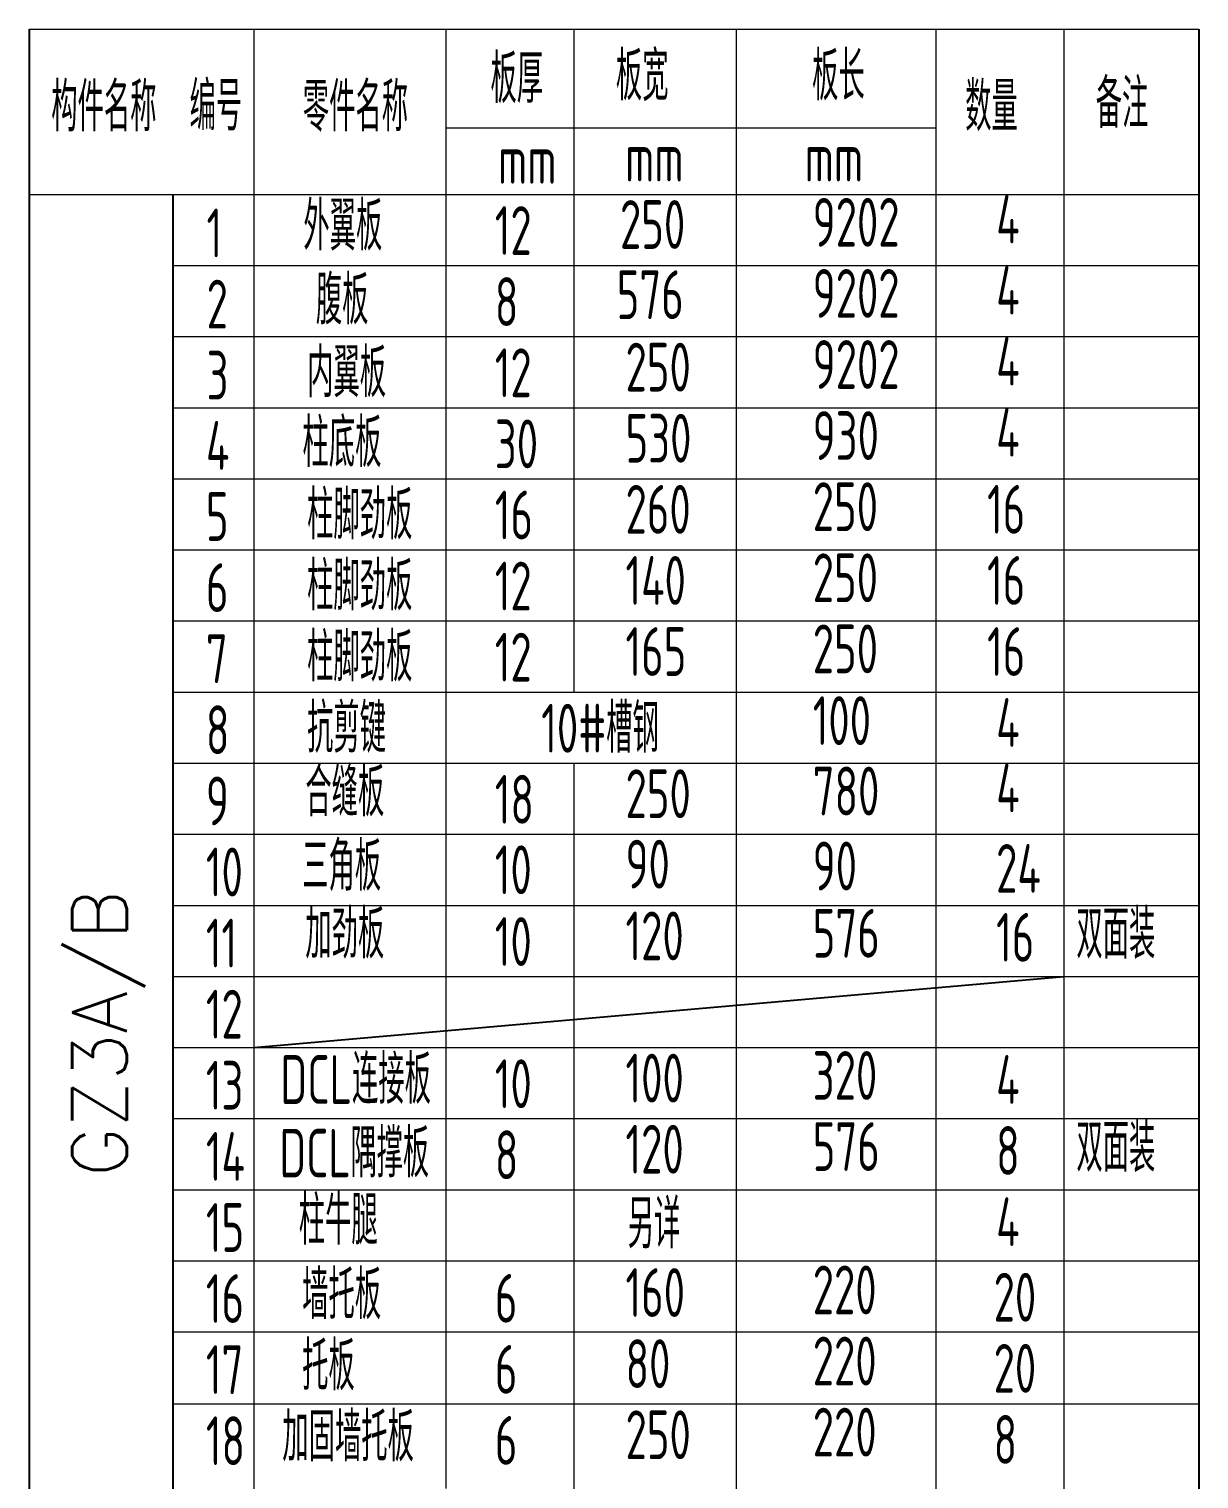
# Model space of a CAD drawing. Header units: millimetres. Extents: x 2451220 to 4527627, y -5186613 to -1639140.
# Drawn here: x 2495059 to 2499592, y -1733821 to -1728204 of the extents above; entities that cross this region are included whole.
import ezdxf

# ---------------------------------------------------------------- set-up
doc = ezdxf.new("R2010")
doc.units = ezdxf.units.MM
doc.header["$LTSCALE"] = 1000
doc.linetypes.add('CENTER', pattern=[50.8, 31.75, -6.35, 6.35, -6.35])
doc.layers.add('轴线层', color=1, linetype='CENTER', lineweight=15)
doc.layers.add('钢架', color=7, linetype='Continuous', lineweight=25)
doc.styles.add('hz', font='gbenor.shx', dxfattribs={"width": 0.75, "height": 100, "bigfont": 'gbcbig.shx'})
doc.styles.get("Standard").update_dxf_attribs({"font": 'txt', "bigfont": 'gbcbig.shx'})

msp = doc.modelspace()

# ---------------------------------------------------------------- linework, layer by layer
at = {"color": 1}
for p, q in [((2495058.8, -1728203.7), (2495058.8, -1736251.5)), ((2495617.8, -1736251.5), (2495617.8, -1728844.4))]:
    msp.add_line(p, q, dxfattribs=at)
for p, q in [((2499592, -1728203.7), (2499592, -1736251.5)), ((2495929.8, -1732149.6), (2499068, -1731874.1))]:
    msp.add_line(p, q)
at = {"layer": '钢架', "lineweight": 13}
for p, q in [((2495058.8, -1728203.7), (2499592, -1728203.7)), ((2495929.8, -1728203.7), (2495929.8, -1735651.7)), ((2496673.4, -1728203.7), (2496673.4, -1733857.7)), ((2497169.3, -1728203.7), (2497169.3, -1730772.7)), ((2497798.8, -1728203.7), (2497798.8, -1734135.7)), ((2498572.8, -1728203.7), (2498572.8, -1735651.7)), ((2499068, -1728203.7), (2499068, -1735651.7)), ((2496673.4, -1728586.9), (2498572.8, -1728586.9)), ((2495058.8, -1728844.4), (2499592, -1728844.4)), ((2495617.8, -1729119.9), (2499592, -1729119.9)), ((2495617.8, -1729395.3), (2499592, -1729395.3)), ((2495617.8, -1729670.7), (2499592, -1729670.7)), ((2495617.8, -1729670.7), (2499592, -1729670.7)), ((2495617.8, -1729946.2), (2499592, -1729946.2)), ((2495617.8, -1730221.6), (2499592, -1730221.6)), ((2495617.8, -1730497), (2499592, -1730497)), ((2495617.8, -1730772.4), (2499592, -1730772.4)), ((2495617.8, -1731047.9), (2499592, -1731047.9)), ((2497169.3, -1731047.9), (2497169.3, -1731598.7)), ((2495617.8, -1731323.3), (2499592, -1731323.3)), ((2495617.8, -1731598.7), (2499592, -1731598.7)), ((2495617.8, -1731598.7), (2499592, -1731598.7)), ((2495617.8, -1731598.7), (2499592, -1731598.7)), ((2495617.8, -1731598.7), (2499592, -1731598.7)), ((2497169.3, -1731598.7), (2497169.3, -1733802.4)), ((2497169.3, -1731598.7), (2497169.3, -1735651.7)), ((2495617.8, -1731874.1), (2499592, -1731874.1)), ((2495617.8, -1731874.1), (2499592, -1731874.1)), ((2495617.8, -1732149.6), (2499592, -1732149.6)), ((2495617.8, -1732149.6), (2499592, -1732149.6)), ((2495617.8, -1732149.6), (2499592, -1732149.6)), ((2495617.8, -1732149.6), (2499592, -1732149.6)), ((2497169.3, -1732377.4), (2497169.3, -1732399.5)), ((2495617.8, -1732425), (2499592, -1732425)), ((2495617.8, -1732425), (2499592, -1732425)), ((2495617.8, -1732700.4), (2499592, -1732700.4)), ((2495617.8, -1732700.4), (2499592, -1732700.4)), ((2495617.8, -1732700.4), (2499592, -1732700.4)), ((2495617.8, -1732700.4), (2499592, -1732700.4)), ((2495617.8, -1732975.8), (2499592, -1732975.8)), ((2495617.8, -1732975.8), (2499592, -1732975.8)), ((2495617.8, -1732975.8), (2499592, -1732975.8)), ((2495617.8, -1732975.8), (2499592, -1732975.8)), ((2495617.8, -1733251.3), (2499592, -1733251.3)), ((2495617.8, -1733251.3), (2499592, -1733251.3)), ((2495617.8, -1733251.3), (2499592, -1733251.3)), ((2495617.8, -1733251.3), (2499592, -1733251.3)), ((2495617.8, -1733529.3), (2499592, -1733529.3))]:
    msp.add_line(p, q, dxfattribs=at)

# ---------------------------------------------------------------- texts
at = {"layer": '轴线层', "color": 4, "linetype": 'ByBlock', "insert": (2495225.8, -1732650.8), "char_height": 212.47, "attachment_point": 1, "rotation": 90}
msp.add_mtext_dynamic_manual_height_columns('GZ3A/B', width=1139.904, gutter_width=12.5, heights=[0], dxfattribs=at).dxf.set("width", 1245.869)
at = {"layer": '钢架', "lineweight": 13, "attachment_point": 1, "style": 'hz'}
for s, insert, char_height, width in [('板厚', (2496846.8, -1728301.9), 188.86, 774.007), ('板宽', (2497332.6, -1728291.2), 188.86, 774.007), ('板长', (2498092.9, -1728291.2), 188.86, 774.007), ('构件名称', (2495145, -1728411.5), 188.86, 774.007), ('编号', (2495681, -1728408.1), 188.86, 774.007), ('零件名称', (2496119.7, -1728411.5), 188.86, 774.007), ('数量', (2498686.1, -1728409.9), 188.86, 774.007), ('备注', (2499191.8, -1728397.9), 188.86, 774.007), ('mm', (2496875.9, -1728614.5), 188.86, 774.007), ('mm', (2497368.3, -1728605.6), 188.86, 774.007), ('mm', (2498064, -1728605.6), 188.86, 774.007), ('外翼板', (2496121.8, -1728872.6), 188.86, 774.007), ('\\pi400,t600;    250', (2496641.3, -1728866.6), 188.863, 1172.138), ('\\pi400,t600;    9202', (2497388.2, -1728858.1), 188.863, 1172.138), ('\\pi400,t600;    4', (2498099.1, -1728845.3), 188.863, 1172.138), ('1', (2495747, -1728899.5), 188.9, 774.007), ('\\pi400,t600;    12', (2496156.5, -1728890.2), 188.863, 1172.138), ('腹板', (2496170, -1729159), 188.86, 774.007), ('\\pi400,t600;    576', (2496628.6, -1729138.7), 188.863, 1172.138), ('\\pi400,t600;    9202', (2497388.2, -1729133.5), 188.863, 1172.138), ('\\pi400,t600;    4', (2498099.1, -1729120.7), 188.863, 1172.138), ('2', (2495747, -1729175), 188.9, 774.007), ('\\pi400,t600;    8', (2496156.5, -1729165.6), 188.863, 1172.138), ('内翼板', (2496136.3, -1729440.8), 188.86, 774.007), ('\\pi400,t600;    12', (2496156.5, -1729441.1), 188.863, 1172.138), ('\\pi400,t600;    250', (2496662.9, -1729419.2), 188.863, 1172.138), ('\\pi400,t600;    9202', (2497388.2, -1729408.9), 188.863, 1172.138), ('\\pi400,t600;    4', (2498099.1, -1729396.2), 188.863, 1172.138), ('3', (2495747, -1729450.4), 188.9, 774.007), ('4', (2495744.3, -1729722.4), 188.9, 774.007), ('柱底板', (2496118.3, -1729712.1), 188.86, 774.007), ('\\pi400,t600;    30', (2496156.5, -1729716.5), 188.863, 1172.138), ('\\pi400,t600;    530', (2496662.9, -1729694.7), 188.863, 1172.138), ('\\pi400,t600;    930', (2497388.2, -1729684.4), 188.863, 1172.138), ('\\pi400,t600;    4', (2498099.1, -1729671.6), 188.863, 1172.138), ('5', (2495744.3, -1729997.9), 188.9, 774.007), ('柱脚劲板', (2496136.3, -1729991.6), 188.86, 774.007), ('\\pi400,t600;    16', (2496156.5, -1729991.9), 188.863, 1172.138), ('\\pi400,t600;    260', (2496662.9, -1729970.1), 188.863, 1172.138), ('\\pi400,t600;    250', (2497388.2, -1729959.8), 188.863, 1172.138), ('\\pi400,t600;   16', (2498140.5, -1729970), 188.863, 1172.138), ('6', (2495744.3, -1730273.3), 188.9, 774.007), ('柱脚劲板', (2496136.3, -1730267), 188.86, 774.007), ('\\pi400,t600;    12', (2496156.5, -1730267.3), 188.863, 1172.138), ('\\pi400,t600;    140', (2496662.9, -1730245.5), 188.863, 1172.138), ('\\pi400,t600;    250', (2497388.2, -1730235.2), 188.863, 1172.138), ('\\pi400,t600;   16', (2498140.5, -1730245.5), 188.863, 1172.138), ('7', (2495744.3, -1730548.7), 188.9, 774.007), ('柱脚劲板', (2496136.3, -1730542.5), 188.86, 774.007), ('\\pi400,t600;    12', (2496156.5, -1730542.8), 188.863, 1172.138), ('\\pi400,t600;    165', (2496662.9, -1730520.9), 188.863, 1172.138), ('\\pi400,t600;    250', (2497388.2, -1730510.6), 188.863, 1172.138), ('\\pi400,t600;   16', (2498140.5, -1730520.9), 188.863, 1172.138), ('\\pi400,t600;    100', (2497388.2, -1730788.7), 188.863, 1172.138), ('8', (2495744.3, -1730824.1), 188.9, 774.007), ('抗剪键', (2496136.3, -1730817.9), 188.86, 774.007), ('\\pi400,t600;    10#槽钢', (2496336.5, -1730818.2), 188.863, 1172.138), ('\\pi400,t600;    4', (2498099.1, -1730795.9), 188.863, 1172.138), ('合缝板', (2496129.4, -1731064.9), 188.86, 774.007), ('\\pi400,t600;    780', (2497388.2, -1731061.5), 188.863, 1172.138), ('\\pi400,t600;    4', (2498099.1, -1731048.7), 188.863, 1172.138), ('9', (2495744.3, -1731099.6), 188.9, 774.007), ('\\pi400,t600;    18', (2496156.5, -1731093.6), 188.863, 1172.138), ('\\pi400,t600;    250', (2496662.9, -1731071.8), 188.863, 1172.138), (' 三角板', (2496040.3, -1731353.2), 188.86, 774.007), ('\\pi400,t600;    90', (2496662.9, -1731344.6), 188.863, 1172.138), ('10', (2495744.3, -1731375), 188.86, 774.007), ('\\pi400,t600;    10', (2496156.5, -1731366.4), 188.863, 1172.138), ('\\pi400,t600;    90', (2497388.2, -1731351.8), 188.863, 1172.138), ('\\pi400,t600;   24', (2498175.5, -1731361.2), 188.863, 1172.138), ('加劲板', (2496129.4, -1731615.8), 188.86, 774.007), ('\\pi400,t600;    120', (2496662.9, -1731622.6), 188.863, 1172.138), ('\\pi400,t600;    576', (2497388.2, -1731612.4), 188.863, 1172.138), ('\\pi400,t600;    16', (2498098.9, -1731628), 188.863, 1172.138), ('双面装', (2499117, -1731615.8), 188.86, 774.007), ('11', (2495744.3, -1731650.4), 188.86, 774.007), ('\\pi400,t600;    10', (2496156.5, -1731644.5), 188.863, 1172.138), ('12', (2495744.3, -1731925.8), 188.86, 774.007), ('DCL连接板', (2496032.7, -1732178.9), 188.86, 774.007), ('\\pi400,t600;    100', (2496662.9, -1732173.5), 188.863, 1172.138), ('\\pi400,t600;    320', (2497388.2, -1732163.2), 188.863, 1172.138), ('\\pi400,t600;    4', (2498098.9, -1732178.8), 188.863, 1172.138), ('13', (2495744.3, -1732201.3), 188.86, 774.007), ('\\pi400,t600;    10', (2496156.5, -1732195.3), 188.863, 1172.138), ('DCL隅撑板', (2496029.4, -1732464.6), 187.5, 967.509), ('\\pi400,t600;    8', (2496156.5, -1732470.7), 188.863, 1172.138), ('\\pi400,t600;    120', (2496662.9, -1732448.9), 188.863, 1172.138), ('\\pi400,t600;    576', (2497388.2, -1732438.6), 188.863, 1172.138), ('\\pi400,t600;    8', (2498098.9, -1732454.2), 188.863, 1172.138), ('双面装', (2499117, -1732442.1), 188.86, 774.007), ('14', (2495744.3, -1732476.7), 188.86, 774.007), ('15', (2495744.3, -1732752.1), 188.86, 774.007), (' 柱牛腿', (2496027.2, -1732724.1), 188.86, 774.007), (' 另详', (2497301.6, -1732738.2), 188.86, 774.007), ('\\pi400,t600;    4', (2498098.9, -1732729.7), 188.863, 1172.138), ('16', (2495744.3, -1733027.5), 188.86, 774.007), (' 墙托板', (2496040.3, -1733012.9), 188.86, 774.007), ('\\pi400,t600;    6', (2496156.5, -1733026.2), 188.863, 1172.138), ('\\pi400,t600;    160', (2496662.9, -1733004.3), 188.863, 1172.138), ('\\pi400,t600;    220', (2497388.2, -1732994.1), 188.863, 1172.138), ('\\pi400,t600;  20', (2498242.6, -1733022.4), 188.863, 1172.138), ('17', (2495744.3, -1733303), 188.86, 774.007), (' 托板', (2496040.3, -1733288.4), 188.86, 774.007), ('\\pi400,t600;    6', (2496156.5, -1733301.6), 188.863, 1172.138), ('\\pi400,t600;    80', (2496662.9, -1733279.8), 188.863, 1172.138), ('\\pi400,t600;    220', (2497388.2, -1733269.5), 188.863, 1172.138), ('\\pi400,t600;  20', (2498242.6, -1733297.8), 188.863, 1172.138), ('18', (2495744.3, -1733578.4), 188.86, 774.007), ('加固墙托板', (2496040.3, -1733563.8), 188.86, 774.007), ('\\pi400,t600;    6', (2496156.5, -1733577), 188.863, 1172.138), ('\\pi400,t600;    250', (2496662.9, -1733555.2), 188.863, 1172.138), ('\\pi400,t600;    220', (2497388.2, -1733544.9), 188.863, 1172.138), ('\\pi400,t600;  8', (2498242.6, -1733573.3), 188.863, 1172.138)]:
    msp.add_mtext(s, dxfattribs=dict(at, insert=insert, char_height=char_height, width=width))

doc.saveas('drawing.dxf')
